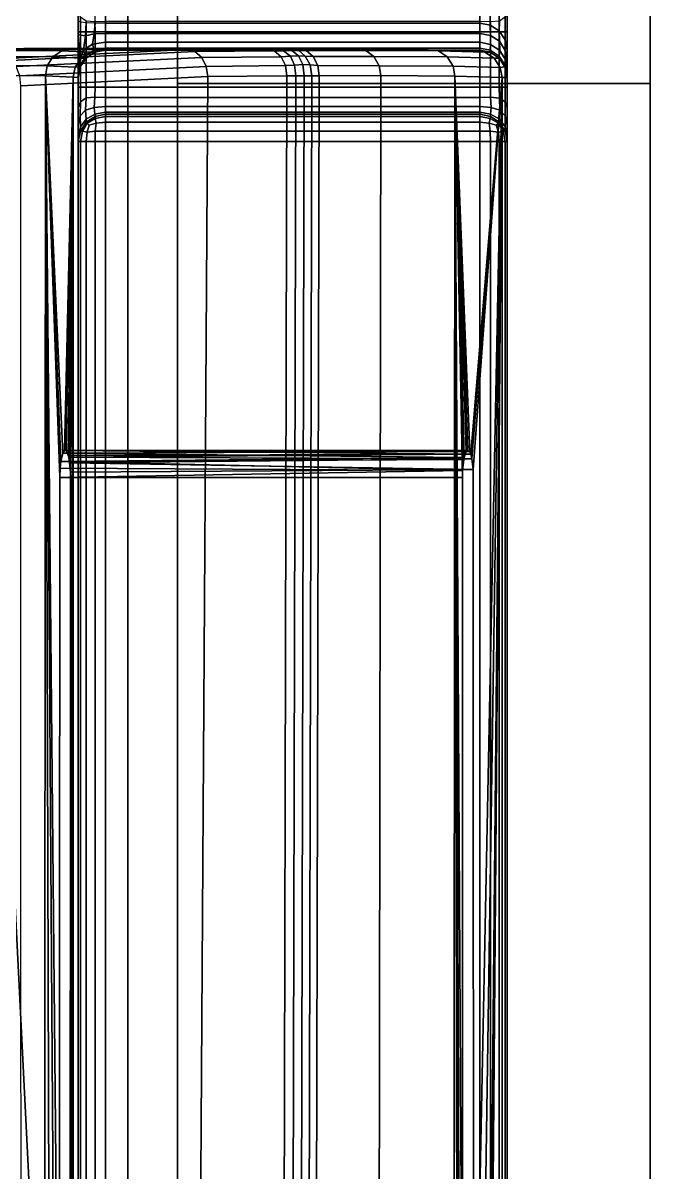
# Model space of a CAD drawing. Extents: x -11.8 to 11.8, y 0 to 23.8.
# Drawn here: x 10.554 to 11.71, y 17.733 to 19.852 of the extents above; entities that cross this region are included whole.
import ezdxf

# ---------------------------------------------------------------- set-up
doc = ezdxf.new("R2010")
doc.units = 0
doc.layers.add('SHP78CM5N_TRADECAD', color=251, linetype='CONTINUOUS')

msp = doc.modelspace()

# ---------------------------------------------------------------- linework, layer by layer
at = {"layer": 'SHP78CM5N_TRADECAD'}
for points in [[(10.7448, 4.8089, 32.1522), (10.4404, 4.4481, 32.6025), (10.4583, 22.9691, 32.6203), (10.7478, 22.9691, 32.1796)], [(10.8391, 22.9691, 31.7011), (10.8391, 5.234, 31.7011), (10.7448, 4.8089, 32.1522), (10.7478, 22.9691, 32.1796)], [(10.8391, 13.9465, 26.8857), (10.8391, 11.9646, 27.2942), (10.8391, 5.234, 31.7011), (10.8391, 22.9691, 31.7011)], [(10.8391, 17.1339, 22.2321), (10.8391, 16.8843, 24.1408), (10.8391, 22.9691, 31.7011), (10.8391, 22.9691, 16.3708)], [(10.8391, 22.9691, 16.3708), (10.8391, 15.4412, 18.2796), (10.8391, 16.5944, 19.956)], [(10.8391, 22.9691, 16.3708), (10.8391, 16.5944, 19.956), (10.8391, 17.1339, 22.2321)], [(10.8391, 22.9691, 31.7011), (10.8391, 16.8843, 24.1408), (10.8391, 15.8789, 25.3622)], [(10.8391, 22.9691, 31.7011), (10.8391, 15.8789, 25.3622), (10.8391, 13.9465, 26.8857)], [(10.8391, 19.74, 7.8681), (10.8391, 15.4412, 18.2796), (10.8391, 22.9691, 16.3708)], [(10.8391, 20.7026, 7.8681), (10.8391, 19.74, 7.8681), (10.8391, 22.9691, 16.3708)], [(10.6871, 22.855, 29.3634), (10.7062, 22.855, 29.3673), (10.7062, 19.8516, 29.3429), (10.6871, 19.8518, 29.3391)], [(11.3962, 22.855, 29.3675), (11.3962, 19.8516, 29.3431), (10.7062, 19.8516, 29.3429), (10.7062, 22.855, 29.3673)], [(11.3962, 22.855, 29.3675), (11.4154, 22.855, 29.3637), (11.4153, 19.8477, 29.3393), (11.3962, 19.8516, 29.3431)], [(11.4154, 22.855, 29.3637), (11.4316, 22.855, 29.3529), (11.4316, 19.837, 29.3284), (11.4153, 19.8477, 29.3393)], [(11.4316, 22.855, 29.3529), (11.4424, 22.855, 29.3367), (11.4425, 19.8209, 29.3121), (11.4316, 19.837, 29.3284)], [(11.4424, 22.855, 29.3367), (11.4462, 22.855, 29.3176), (11.4462, 19.8019, 29.2928), (11.4425, 19.8209, 29.3121)], [(11.4462, 13.1533, 16.3091), (11.4462, 13.5328, 16.456), (11.4462, 22.855, 13.305), (11.4462, 9.9997, 13.305)], [(11.4462, 22.855, 11.5923), (11.4462, 10.0049, 11.5923), (11.4462, 9.9997, 13.305), (11.4462, 22.855, 13.305)], [(11.4462, 22.855, 11.5923), (11.4462, 19.8737, 8.1111), (11.4462, 19.8354, 8.1187)], [(11.4462, 22.855, 11.5923), (11.4462, 19.8354, 8.1187), (11.4462, 19.7335, 8.1186)], [(11.4462, 19.6952, 8.111), (11.4462, 22.855, 11.5923), (11.4462, 19.7335, 8.1186)], [(11.4462, 19.6952, 8.111), (11.4462, 10.0049, 11.5923), (11.4462, 22.855, 11.5923)], [(11.4462, 22.855, 13.305), (11.4462, 13.5328, 16.456), (11.4462, 13.8995, 16.7027)], [(11.4462, 22.855, 13.305), (11.4462, 13.8995, 16.7027), (11.4462, 14.4634, 17.2043)], [(11.4462, 22.855, 13.305), (11.4462, 14.4634, 17.2043), (11.4462, 15.103, 17.8062)], [(11.4462, 22.855, 13.305), (11.4462, 15.103, 17.8062), (11.4462, 15.716, 18.4061)], [(11.4462, 22.855, 13.305), (11.4462, 15.716, 18.4061), (11.4462, 16.0568, 18.758)], [(11.4462, 22.855, 13.305), (11.4462, 16.0568, 18.758), (11.4462, 16.3468, 19.1254)], [(11.4462, 22.855, 13.305), (11.4462, 16.3468, 19.1254), (11.4462, 16.6406, 19.5867)], [(11.4462, 22.855, 13.305), (11.4462, 16.6406, 19.5867), (11.4462, 16.9058, 20.0952)], [(11.4462, 22.855, 13.305), (11.4462, 16.9058, 20.0952), (11.4462, 17.1108, 20.6045)], [(11.4462, 22.855, 13.305), (11.4462, 17.1108, 20.6045), (11.4462, 17.2489, 21.1398)], [(11.4462, 22.855, 13.305), (11.4462, 17.2489, 21.1398), (11.4462, 17.3145, 21.7244)], [(11.4462, 17.306, 22.3406), (11.4462, 19.8019, 29.2928), (11.4462, 22.855, 13.305), (11.4462, 17.3145, 21.7244)], [(11.4462, 19.8019, 29.2928), (11.4462, 22.855, 29.3176), (11.4462, 22.855, 13.305)], [(10.3045, 21.1022, 0.0442), (10.8391, 12.2355, 0.0397), (10.3738, 21.5475, 0.0442)], [(11.7095, 21.5475, 0.0443), (10.3738, 21.5475, 0.0442), (10.8391, 12.2355, 0.0397), (11.7095, 12.2436, 0.0397)], [(11.7095, 12.2436, 0.0397), (11.7095, 20.7026, 1.7541), (11.7095, 21.5475, 0.0443)], [(-0.9744, 21.5017, 0.042), (-11.8433, 14.8549, 0.0397), (10.8391, 12.2355, 0.0397), (0.464, 21.5017, 0.0422)], [(0.464, 21.5017, 0.0422), (10.8391, 12.2355, 0.0397), (5.4114, 21.5017, 0.0432)], [(10.8391, 12.2355, 0.0397), (10.3045, 21.1022, 0.0442), (9.2604, 21.1124, 0.044), (5.4114, 21.5017, 0.0432)], [(10.6562, 19.6952, 8.1108), (10.6562, 20.807, 11.5923), (10.6562, 10.0049, 11.5923)], [(10.6562, 20.7052, 13.305), (10.6562, 9.9997, 13.305), (10.6562, 10.0049, 11.5923), (10.6562, 20.807, 11.5923)], [(10.6562, 19.6952, 8.1108), (10.6562, 19.7335, 8.1184), (10.6562, 20.807, 11.5923)], [(10.6562, 19.7335, 8.1184), (10.6562, 19.8354, 8.1183), (10.6562, 20.807, 11.5923)], [(10.6562, 19.8354, 8.1183), (10.6562, 19.8737, 8.1107), (10.6562, 20.807, 11.5923)], [(10.6562, 20.7803, 13.305), (10.6562, 20.8049, 13.305), (10.6562, 19.8554, 29.2929), (10.6562, 19.8303, 29.2927)], [(11.7095, 19.74, 7.8681), (10.8391, 19.74, 7.8681), (10.8391, 20.7026, 7.8681), (11.7095, 20.8088, 7.8681)], [(11.7095, 20.8088, 3.4718), (11.7095, 12.2436, 3.0412), (11.7095, 12.2436, 5.1122), (11.7095, 19.74, 5.8804)], [(11.7095, 20.7026, 1.7541), (11.7095, 12.2436, 0.0397), (11.7095, 12.2436, 3.0412), (11.7095, 20.8088, 3.4718)], [(11.7095, 19.74, 5.8804), (11.7095, 19.74, 7.8681), (11.7095, 20.8088, 7.8681), (11.7095, 20.8088, 3.4718)], [(10.6562, 20.7549, 13.305), (10.6562, 20.7803, 13.305), (10.6562, 19.8303, 29.2927), (10.6562, 19.8053, 29.2926)], [(10.6562, 20.7296, 13.305), (10.6562, 20.7549, 13.305), (10.6562, 19.8053, 29.2926), (10.6562, 19.7802, 29.2923)], [(10.6562, 20.7052, 13.305), (10.6562, 20.7296, 13.305), (10.6562, 19.7802, 29.2923), (10.6562, 19.7552, 29.2921)], [(10.6562, 20.7052, 13.305), (10.6562, 19.7552, 29.2921), (10.6562, 17.3145, 21.7241), (10.6562, 17.2489, 21.1395)], [(10.6562, 17.2489, 21.1395), (10.6562, 17.1108, 20.6042), (10.6562, 20.7052, 13.305)], [(10.6562, 17.1108, 20.6042), (10.6562, 16.9058, 20.0949), (10.6562, 20.7052, 13.305)], [(10.6562, 16.9058, 20.0949), (10.6562, 16.6406, 19.5864), (10.6562, 20.7052, 13.305)], [(10.6562, 16.6406, 19.5864), (10.6562, 16.3468, 19.1251), (10.6562, 20.7052, 13.305)], [(10.6562, 16.3468, 19.1251), (10.6562, 16.0568, 18.7577), (10.6562, 20.7052, 13.305)], [(10.6562, 16.0568, 18.7577), (10.6562, 15.716, 18.4058), (10.6562, 20.7052, 13.305)], [(10.6562, 15.716, 18.4058), (10.6562, 15.103, 17.8058), (10.6562, 20.7052, 13.305)], [(10.6562, 15.103, 17.8058), (10.6562, 14.4634, 17.204), (10.6562, 20.7052, 13.305)], [(10.6562, 14.4634, 17.204), (10.6562, 13.8995, 16.7024), (10.6562, 20.7052, 13.305)], [(10.6562, 13.8995, 16.7024), (10.6562, 13.5328, 16.4557), (10.6562, 20.7052, 13.305)], [(10.6562, 20.7052, 13.305), (10.6562, 13.5328, 16.4557), (10.6562, 13.1533, 16.3087), (10.6562, 9.9997, 13.305)], [(10.6562, 19.8737, 8.1107), (10.6562, 19.8354, 8.1183), (10.66, 19.8355, 8.0992), (10.6601, 19.8627, 8.0915)], [(11.4424, 19.8354, 8.0996), (11.4462, 19.8354, 8.1187), (11.4462, 19.8737, 8.1111), (11.4424, 19.8627, 8.0918)], [(10.6562, 19.8303, 29.2927), (10.6562, 19.8554, 29.2929), (10.66, 19.8539, 29.312), (10.66, 19.8291, 29.3136)], [(10.6601, 19.8627, 8.0915), (10.66, 19.8355, 8.0992), (10.6709, 19.8355, 8.083), (10.6705, 19.8553, 8.0772)], [(10.66, 19.8291, 29.3136), (10.66, 19.8539, 29.312), (10.6709, 19.8527, 29.3282), (10.6696, 19.8282, 29.3317)], [(10.6696, 19.8282, 29.3317), (10.6709, 19.8527, 29.3282), (10.6871, 19.8518, 29.3391), (10.6853, 19.8319, 29.3427)], [(10.6705, 19.8553, 8.0772), (10.6709, 19.8355, 8.083), (10.6871, 19.8355, 8.0722), (10.6865, 19.8541, 8.0683)], [(10.6871, 19.8518, 29.3391), (10.7062, 19.8516, 29.3429), (10.7062, 19.8324, 29.3465), (10.6853, 19.8319, 29.3427)], [(10.6871, 19.8355, 8.0722), (10.7062, 19.8354, 8.0684), (10.7062, 19.8546, 8.0646), (10.6865, 19.8541, 8.0683)], [(11.3962, 19.8354, 8.0687), (11.3962, 19.8546, 8.0649), (10.7062, 19.8546, 8.0646), (10.7062, 19.8354, 8.0684)], [(11.3962, 19.8516, 29.3431), (11.3962, 19.8324, 29.3468), (10.7062, 19.8324, 29.3465), (10.7062, 19.8516, 29.3429)], [(11.3962, 19.8546, 8.0649), (11.3962, 19.8354, 8.0687), (11.4154, 19.8354, 8.0725), (11.4159, 19.8541, 8.0686)], [(11.3962, 19.8324, 29.3468), (11.3962, 19.8516, 29.3431), (11.4153, 19.8477, 29.3393), (11.4154, 19.8287, 29.343)], [(11.4159, 19.8541, 8.0686), (11.4154, 19.8354, 8.0725), (11.4316, 19.8354, 8.0834), (11.432, 19.8553, 8.0776)], [(11.432, 19.8553, 8.0776), (11.4316, 19.8354, 8.0834), (11.4424, 19.8354, 8.0996), (11.4424, 19.8627, 8.0918)], [(10.6562, 19.7335, 8.1184), (10.66, 19.7335, 8.0993), (10.66, 19.8355, 8.0992), (10.6562, 19.8354, 8.1183)], [(10.6586, 19.8035, 29.3187), (10.6562, 19.8053, 29.2926), (10.6562, 19.8303, 29.2927), (10.66, 19.8291, 29.3136)], [(10.6658, 19.8022, 29.3425), (10.6586, 19.8035, 29.3187), (10.66, 19.8291, 29.3136), (10.6696, 19.8282, 29.3317)], [(10.66, 19.7335, 8.0993), (10.6709, 19.7335, 8.083), (10.6709, 19.8355, 8.083), (10.66, 19.8355, 8.0992)], [(10.6658, 19.8022, 29.3425), (10.6696, 19.8282, 29.3317), (10.6853, 19.8319, 29.3427), (10.6823, 19.8126, 29.3534)], [(10.6709, 19.7335, 8.083), (10.6871, 19.7335, 8.0722), (10.6871, 19.8355, 8.0722), (10.6709, 19.8355, 8.083)], [(10.6853, 19.8319, 29.3427), (10.7062, 19.8324, 29.3465), (10.7062, 19.8162, 29.3573), (10.6823, 19.8126, 29.3534)], [(10.6871, 19.7335, 8.0722), (10.7062, 19.7335, 8.0684), (10.7062, 19.8354, 8.0684), (10.6871, 19.8355, 8.0722)], [(11.3962, 19.7335, 8.0687), (11.3962, 19.8354, 8.0687), (10.7062, 19.8354, 8.0684), (10.7062, 19.7335, 8.0684)], [(11.3962, 19.8324, 29.3468), (11.3962, 19.8162, 29.3576), (10.7062, 19.8162, 29.3573), (10.7062, 19.8324, 29.3465)], [(11.3962, 19.7335, 8.0687), (11.4154, 19.7334, 8.0725), (11.4154, 19.8354, 8.0725), (11.3962, 19.8354, 8.0687)], [(11.4158, 19.8123, 29.3551), (11.3962, 19.8162, 29.3576), (11.3962, 19.8324, 29.3468), (11.4154, 19.8287, 29.343)], [(11.4154, 19.8287, 29.343), (11.4153, 19.8477, 29.3393), (11.4316, 19.837, 29.3284), (11.432, 19.818, 29.3335)], [(11.4154, 19.7334, 8.0725), (11.4316, 19.7334, 8.0833), (11.4316, 19.8354, 8.0834), (11.4154, 19.8354, 8.0725)], [(11.4331, 19.8012, 29.3483), (11.4158, 19.8123, 29.3551), (11.4154, 19.8287, 29.343), (11.432, 19.818, 29.3335)], [(11.432, 19.818, 29.3335), (11.4316, 19.837, 29.3284), (11.4425, 19.8209, 29.3121), (11.4425, 19.8011, 29.3254)], [(11.4316, 19.7334, 8.0833), (11.4424, 19.7334, 8.0995), (11.4424, 19.8354, 8.0996), (11.4316, 19.8354, 8.0834)], [(11.4424, 19.7334, 8.0995), (11.4462, 19.7335, 8.1186), (11.4462, 19.8354, 8.1187), (11.4424, 19.8354, 8.0996)], [(10.6658, 19.8022, 29.3425), (10.6823, 19.8126, 29.3534), (10.6852, 19.8015, 29.3725), (10.6695, 19.7908, 29.3681)], [(10.6823, 19.8126, 29.3534), (10.7062, 19.8162, 29.3573), (10.7061, 19.8054, 29.3734), (10.6852, 19.8015, 29.3725)], [(11.3962, 19.8162, 29.3576), (11.3961, 19.8054, 29.3737), (10.7061, 19.8054, 29.3734), (10.7062, 19.8162, 29.3573)], [(11.4153, 19.8015, 29.3737), (11.3961, 19.8054, 29.3737), (11.3962, 19.8162, 29.3576), (11.4158, 19.8123, 29.3551)], [(11.4331, 19.8012, 29.3483), (11.4319, 19.7906, 29.3715), (11.4153, 19.8015, 29.3737), (11.4158, 19.8123, 29.3551)], [(11.4331, 19.8012, 29.3483), (11.432, 19.818, 29.3335), (11.4425, 19.8011, 29.3254), (11.4428, 19.7851, 29.3441)], [(11.4425, 19.8209, 29.3121), (11.4462, 19.8019, 29.2928), (11.4462, 19.7805, 29.3172), (11.4425, 19.8011, 29.3254)], [(10.8573, 19.803, 33.0539), (10.5218, 19.7865, 33.3359), (10.1248, 19.7988, 32.7632), (10.3431, 19.802, 32.6017)], [(11.0023, 19.8041, 32.8809), (10.8573, 19.803, 33.0539), (10.3431, 19.802, 32.6017), (10.448, 19.8038, 32.4659)], [(11.018, 19.8043, 32.8615), (11.0023, 19.8041, 32.8809), (10.448, 19.8038, 32.4659), (10.4631, 19.804, 32.446)], [(11.033, 19.8044, 32.8415), (11.018, 19.8043, 32.8615), (10.4631, 19.804, 32.446), (10.4777, 19.8041, 32.4257)], [(11.0473, 19.8045, 32.8209), (11.033, 19.8044, 32.8415), (10.4777, 19.8041, 32.4257), (10.492, 19.8042, 32.4051)], [(10.5397, 19.8013, 32.2971), (10.5561, 19.8048, 32.3055), (10.5058, 19.8043, 32.3843), (10.4902, 19.8005, 32.3727)], [(11.0608, 19.8046, 32.7998), (11.0473, 19.8045, 32.8209), (10.492, 19.8042, 32.4051), (10.5058, 19.8043, 32.3843)], [(11.1695, 19.8047, 32.6244), (11.0608, 19.8046, 32.7998), (10.5058, 19.8043, 32.3843), (10.5561, 19.8048, 32.3055)], [(10.5989, 19.7727, 32.106), (10.6095, 19.7896, 32.1095), (10.5247, 19.7901, 32.2893), (10.5148, 19.7732, 32.2842)], [(10.5323, 19.7827, 33.3511), (10.5218, 19.7865, 33.3359), (10.8573, 19.803, 33.0539), (10.8711, 19.7995, 33.0661)], [(10.6095, 19.7896, 32.1095), (10.6256, 19.8007, 32.1148), (10.5397, 19.8013, 32.2971), (10.5247, 19.7901, 32.2893)], [(10.5419, 19.7713, 33.365), (10.5323, 19.7827, 33.3511), (10.8711, 19.7995, 33.0661), (10.8838, 19.7884, 33.0774)], [(10.6256, 19.8007, 32.1148), (10.6431, 19.8042, 32.1205), (10.5561, 19.8048, 32.3055), (10.5397, 19.8013, 32.2971)], [(10.5483, 19.7542, 33.3741), (10.5419, 19.7713, 33.365), (10.8838, 19.7884, 33.0774), (10.892, 19.7715, 33.0848)], [(11.3009, 19.8025, 32.3373), (11.1695, 19.8047, 32.6244), (10.5561, 19.8048, 32.3055), (10.6431, 19.8042, 32.1205)], [(10.6504, 19.7701, 31.8427), (10.6615, 19.7871, 31.8439), (10.6095, 19.7896, 32.1095), (10.5989, 19.7727, 32.106)], [(10.6615, 19.7871, 31.8439), (10.6783, 19.7982, 31.8457), (10.6256, 19.8007, 32.1148), (10.6095, 19.7896, 32.1095)], [(10.6783, 19.7982, 31.8457), (10.6966, 19.8017, 31.8477), (10.6431, 19.8042, 32.1205), (10.6256, 19.8007, 32.1148)], [(11.3733, 19.8016, 31.9206), (11.3009, 19.8025, 32.3373), (10.6431, 19.8042, 32.1205), (10.6966, 19.8017, 31.8477)], [(10.6615, 19.7871, 31.8439), (10.6504, 19.7701, 31.8427), (10.6599, 19.7707, 29.3923), (10.6707, 19.7869, 29.3924)], [(10.6563, 19.7792, 29.3179), (10.6562, 19.7802, 29.2923), (10.6562, 19.8053, 29.2926), (10.6586, 19.8035, 29.3187)], [(10.6658, 19.8022, 29.3425), (10.6586, 19.7787, 29.3423), (10.6563, 19.7792, 29.3179), (10.6586, 19.8035, 29.3187)], [(10.6658, 19.8022, 29.3425), (10.6695, 19.7908, 29.3681), (10.6599, 19.7727, 29.3676), (10.6586, 19.7787, 29.3423)], [(10.6695, 19.7908, 29.3681), (10.6707, 19.7869, 29.3924), (10.6599, 19.7707, 29.3923), (10.6599, 19.7727, 29.3676)], [(10.6783, 19.7982, 31.8457), (10.6615, 19.7871, 31.8439), (10.6707, 19.7869, 29.3924), (10.6869, 19.7978, 29.3925)], [(10.6852, 19.8015, 29.3725), (10.6869, 19.7978, 29.3925), (10.6707, 19.7869, 29.3924), (10.6695, 19.7908, 29.3681)], [(10.6966, 19.8017, 31.8477), (10.6783, 19.7982, 31.8457), (10.6869, 19.7978, 29.3925), (10.706, 19.8016, 29.3925)], [(10.7061, 19.8054, 29.3734), (10.706, 19.8016, 29.3925), (10.6869, 19.7978, 29.3925), (10.6852, 19.8015, 29.3725)], [(11.3961, 19.8016, 29.3928), (11.3733, 19.8016, 31.9206), (10.6966, 19.8017, 31.8477), (10.706, 19.8016, 29.3925)], [(11.3961, 19.8054, 29.3737), (11.3961, 19.8016, 29.3928), (10.706, 19.8016, 29.3925), (10.7061, 19.8054, 29.3734)], [(11.0023, 19.8041, 32.8809), (11.0173, 19.8003, 32.8921), (10.8711, 19.7995, 33.0661), (10.8573, 19.803, 33.0539)], [(11.0173, 19.8003, 32.8921), (11.0299, 19.7894, 32.9015), (10.8838, 19.7884, 33.0774), (10.8711, 19.7995, 33.0661)], [(11.0299, 19.7894, 32.9015), (11.038, 19.7732, 32.9076), (10.892, 19.7715, 33.0848), (10.8838, 19.7884, 33.0774)], [(11.0173, 19.8003, 32.8921), (11.0023, 19.8041, 32.8809), (11.018, 19.8043, 32.8615), (11.0342, 19.8006, 32.8726)], [(11.047, 19.7903, 32.8813), (11.0299, 19.7894, 32.9015), (11.0173, 19.8003, 32.8921), (11.0342, 19.8006, 32.8726)], [(11.0342, 19.8006, 32.8726), (11.018, 19.8043, 32.8615), (11.033, 19.8044, 32.8415), (11.0497, 19.801, 32.8539)], [(11.0546, 19.7743, 32.888), (11.038, 19.7732, 32.9076), (11.0299, 19.7894, 32.9015), (11.047, 19.7903, 32.8813)], [(11.0497, 19.801, 32.8539), (11.033, 19.8044, 32.8415), (11.0473, 19.8045, 32.8209), (11.0625, 19.8009, 32.8337)], [(11.0622, 19.7913, 32.8633), (11.047, 19.7903, 32.8813), (11.0342, 19.8006, 32.8726), (11.0497, 19.801, 32.8539)], [(11.0622, 19.7913, 32.8633), (11.0697, 19.7754, 32.8691), (11.0546, 19.7743, 32.888), (11.047, 19.7903, 32.8813)], [(11.0473, 19.8045, 32.8209), (11.0608, 19.8046, 32.7998), (11.076, 19.8008, 32.8113), (11.0625, 19.8009, 32.8337)], [(11.0622, 19.7913, 32.8633), (11.0497, 19.801, 32.8539), (11.0625, 19.8009, 32.8337), (11.0743, 19.7905, 32.8441)], [(11.1695, 19.8047, 32.6244), (11.1858, 19.8012, 32.6328), (11.076, 19.8008, 32.8113), (11.0608, 19.8046, 32.7998)], [(11.0622, 19.7913, 32.8633), (11.0743, 19.7905, 32.8441), (11.0832, 19.7745, 32.8495), (11.0697, 19.7754, 32.8691)], [(11.0625, 19.8009, 32.8337), (11.076, 19.8008, 32.8113), (11.0888, 19.7899, 32.8211), (11.0743, 19.7905, 32.8441)], [(11.0743, 19.7905, 32.8441), (11.0888, 19.7899, 32.8211), (11.0973, 19.7736, 32.8276), (11.0832, 19.7745, 32.8495)], [(11.1858, 19.8012, 32.6328), (11.2008, 19.7901, 32.6407), (11.0888, 19.7899, 32.8211), (11.076, 19.8008, 32.8113)], [(11.2008, 19.7901, 32.6407), (11.2107, 19.7731, 32.6459), (11.0973, 19.7736, 32.8276), (11.0888, 19.7899, 32.8211)], [(11.3009, 19.8025, 32.3373), (11.32, 19.8004, 32.3436), (11.1858, 19.8012, 32.6328), (11.1695, 19.8047, 32.6244)], [(11.32, 19.8004, 32.3436), (11.3361, 19.7893, 32.3489), (11.2008, 19.7901, 32.6407), (11.1858, 19.8012, 32.6328)], [(11.3361, 19.7893, 32.3489), (11.3467, 19.7723, 32.3524), (11.2107, 19.7731, 32.6459), (11.2008, 19.7901, 32.6407)], [(11.3733, 19.8016, 31.9206), (11.4054, 19.7981, 31.9241), (11.32, 19.8004, 32.3436), (11.3009, 19.8025, 32.3373)], [(11.4054, 19.7981, 31.9241), (11.4223, 19.7869, 31.9259), (11.3361, 19.7893, 32.3489), (11.32, 19.8004, 32.3436)], [(11.4223, 19.7869, 31.9259), (11.4334, 19.77, 31.9271), (11.3467, 19.7723, 32.3524), (11.3361, 19.7893, 32.3489)], [(11.4054, 19.7981, 31.9241), (11.3733, 19.8016, 31.9206), (11.3961, 19.8016, 29.3928), (11.4152, 19.7977, 29.3928)], [(11.4152, 19.7977, 29.3928), (11.3961, 19.8016, 29.3928), (11.3961, 19.8054, 29.3737), (11.4153, 19.8015, 29.3737)], [(11.4223, 19.7869, 31.9259), (11.4054, 19.7981, 31.9241), (11.4152, 19.7977, 29.3928), (11.4314, 19.7869, 29.3927)], [(11.4319, 19.7906, 29.3715), (11.4314, 19.7869, 29.3927), (11.4152, 19.7977, 29.3928), (11.4153, 19.8015, 29.3737)], [(11.4334, 19.77, 31.9271), (11.4223, 19.7869, 31.9259), (11.4314, 19.7869, 29.3927), (11.4422, 19.7707, 29.3926)], [(11.4423, 19.7745, 29.3691), (11.4422, 19.7707, 29.3926), (11.4314, 19.7869, 29.3927), (11.4319, 19.7906, 29.3715)], [(11.4331, 19.8012, 29.3483), (11.4428, 19.7851, 29.3441), (11.4423, 19.7745, 29.3691), (11.4319, 19.7906, 29.3715)], [(11.4425, 19.8011, 29.3254), (11.4462, 19.7805, 29.3172), (11.4462, 19.7647, 29.3425), (11.4428, 19.7851, 29.3441)], [(11.4462, 3.9459, 29.1788), (11.4462, 3.9459, 29.2038), (11.4462, 19.7805, 29.3172), (11.4462, 19.8019, 29.2928)], [(11.4462, 19.8019, 29.2928), (11.4462, 17.306, 22.3406), (11.4462, 17.2232, 22.9708)], [(11.4462, 19.8019, 29.2928), (11.4462, 17.2232, 22.9708), (11.4462, 17.0783, 23.564)], [(11.4462, 19.8019, 29.2928), (11.4462, 17.0783, 23.564), (11.4462, 16.8841, 24.0696)], [(11.4462, 19.8019, 29.2928), (11.4462, 16.8841, 24.0696), (11.4462, 16.62, 24.5511)], [(11.4462, 19.8019, 29.2928), (11.4462, 16.62, 24.5511), (11.4462, 16.2664, 25.0741)], [(11.4462, 19.8019, 29.2928), (11.4462, 16.2664, 25.0741), (11.4462, 15.8109, 25.6211)], [(11.4462, 19.8019, 29.2928), (11.4462, 15.8109, 25.6211), (11.4462, 15.325, 26.0617)], [(11.4462, 19.8019, 29.2928), (11.4462, 15.325, 26.0617), (11.4462, 14.7978, 26.4256)], [(11.4462, 19.8019, 29.2928), (11.4462, 14.7978, 26.4256), (11.4462, 14.2453, 26.7081)], [(11.4462, 19.8019, 29.2928), (11.4462, 14.2453, 26.7081), (11.4462, 13.6533, 26.9122)], [(11.4462, 19.8019, 29.2928), (11.4462, 13.6533, 26.9122), (11.4462, 12.7551, 27.0774)], [(11.4462, 19.8019, 29.2928), (11.4462, 12.7551, 27.0774), (11.4462, 12.0554, 27.1283)], [(11.4462, 12.0554, 27.1283), (11.4462, 11.355, 27.0879), (11.4462, 3.9459, 29.1788), (11.4462, 19.8019, 29.2928)], [(10.5956, 19.7543, 32.1049), (10.5989, 19.7727, 32.106), (10.5148, 19.7732, 32.2842), (10.5116, 19.7548, 32.2826)], [(10.5503, 19.7357, 33.377), (10.5483, 19.7542, 33.3741), (10.892, 19.7715, 33.0848), (10.8946, 19.7531, 33.0873)], [(10.6469, 19.7517, 31.8423), (10.6504, 19.7701, 31.8427), (10.5989, 19.7727, 32.106), (10.5956, 19.7543, 32.1049)], [(10.6504, 19.7701, 31.8427), (10.6469, 19.7517, 31.8423), (10.6561, 19.7516, 29.3921), (10.6599, 19.7707, 29.3923)], [(10.6599, 19.7727, 29.3676), (10.6561, 19.7518, 29.3671), (10.6562, 19.7525, 29.3421), (10.6586, 19.7787, 29.3423)], [(10.6599, 19.7707, 29.3923), (10.6561, 19.7516, 29.3921), (10.6561, 19.7518, 29.3671), (10.6599, 19.7727, 29.3676)], [(10.6562, 19.7536, 29.3171), (10.6562, 19.7552, 29.2921), (10.6562, 19.7802, 29.2923), (10.6563, 19.7792, 29.3179)], [(10.6586, 19.7787, 29.3423), (10.6562, 19.7525, 29.3421), (10.6562, 19.7536, 29.3171), (10.6563, 19.7792, 29.3179)], [(11.038, 19.7732, 32.9076), (11.0403, 19.7543, 32.9093), (10.8946, 19.7531, 33.0873), (10.892, 19.7715, 33.0848)], [(11.0568, 19.7544, 32.8907), (11.0403, 19.7543, 32.9093), (11.038, 19.7732, 32.9076), (11.0546, 19.7743, 32.888)], [(11.0697, 19.7754, 32.8691), (11.0723, 19.7545, 32.8712), (11.0568, 19.7544, 32.8907), (11.0546, 19.7743, 32.888)], [(11.0832, 19.7745, 32.8495), (11.0867, 19.7545, 32.8509), (11.0723, 19.7545, 32.8712), (11.0697, 19.7754, 32.8691)], [(11.0973, 19.7736, 32.8276), (11.1, 19.7545, 32.8298), (11.0867, 19.7545, 32.8509), (11.0832, 19.7745, 32.8495)], [(11.2107, 19.7731, 32.6459), (11.2138, 19.7547, 32.6475), (11.1, 19.7545, 32.8298), (11.0973, 19.7736, 32.8276)], [(11.3467, 19.7723, 32.3524), (11.35, 19.7539, 32.3535), (11.2138, 19.7547, 32.6475), (11.2107, 19.7731, 32.6459)], [(11.4334, 19.77, 31.9271), (11.4369, 19.7516, 31.9274), (11.35, 19.7539, 32.3535), (11.3467, 19.7723, 32.3524)], [(11.4369, 19.7516, 31.9274), (11.4334, 19.77, 31.9271), (11.4422, 19.7707, 29.3926), (11.4461, 19.7516, 29.3924)], [(11.4461, 19.7549, 29.368), (11.4461, 19.7516, 29.3924), (11.4422, 19.7707, 29.3926), (11.4423, 19.7745, 29.3691)], [(11.4428, 19.7851, 29.3441), (11.4462, 19.7647, 29.3425), (11.4461, 19.7549, 29.368), (11.4423, 19.7745, 29.3691)], [(11.4462, 3.9459, 29.2038), (11.4461, 3.9459, 29.2288), (11.4462, 19.7647, 29.3425), (11.4462, 19.7805, 29.3172)], [(10.4894, 3.9459, 32.3223), (10.5848, 3.9462, 32.1012), (10.5956, 19.7543, 32.1049), (10.5116, 19.7548, 32.2826)], [(10.5526, 4.8909, 33.3753), (10.5503, 19.7357, 33.377), (10.8946, 19.7531, 33.0873), (10.8, 4.8909, 33.1847)], [(10.6177, 12.2984, 31.9642), (10.5956, 19.7543, 32.1049), (10.5848, 3.9462, 32.1012), (10.6179, 11.3548, 31.9632)], [(10.5956, 19.7543, 32.1049), (10.6275, 19.059, 31.939), (10.631, 19.0643, 31.9208), (10.6469, 19.7517, 31.8423)], [(10.5956, 19.7543, 32.1049), (10.6222, 19.0145, 31.9661), (10.6228, 19.0318, 31.963)], [(10.5956, 19.7543, 32.1049), (10.6228, 19.0318, 31.963), (10.6241, 19.0441, 31.9564)], [(10.5956, 19.7543, 32.1049), (10.6241, 19.0441, 31.9564), (10.6275, 19.059, 31.939)], [(10.5956, 19.7543, 32.1049), (10.6177, 12.2984, 31.9642), (10.6202, 16.1395, 31.9653)], [(10.5956, 19.7543, 32.1049), (10.6202, 16.1395, 31.9653), (10.6209, 17.1096, 31.9653)], [(10.5956, 19.7543, 32.1049), (10.6209, 17.1096, 31.9653), (10.6222, 19.0145, 31.9661)], [(10.6469, 19.7517, 31.8423), (10.631, 19.0643, 31.9208), (10.632, 19.0645, 31.9159)], [(10.6469, 19.7517, 31.8423), (10.632, 19.0645, 31.9159), (10.6336, 19.0639, 31.9077)], [(10.6469, 19.7517, 31.8423), (10.6336, 19.0639, 31.9077), (10.6378, 19.0549, 31.8862)], [(10.6469, 19.7517, 31.8423), (10.6378, 19.0549, 31.8862), (10.6385, 19.052, 31.8826)], [(10.6469, 19.7517, 31.8423), (10.6385, 19.052, 31.8826), (10.6402, 19.0415, 31.8736)], [(10.6469, 19.7517, 31.8423), (10.6402, 19.0415, 31.8736), (10.6416, 19.0242, 31.8666)], [(10.6413, 11.3645, 31.8655), (10.6469, 3.946, 31.8423), (10.6469, 19.7517, 31.8423), (10.6413, 14.2395, 31.8655)], [(10.6469, 19.7517, 31.8423), (10.6416, 19.0242, 31.8666), (10.6413, 17.1145, 31.8655)], [(10.6469, 19.7517, 31.8423), (10.6413, 16.1395, 31.8655), (10.6413, 14.2395, 31.8655)], [(10.6469, 19.7517, 31.8423), (10.6413, 17.1145, 31.8655), (10.6413, 16.1395, 31.8655)], [(10.6561, 19.7516, 29.3921), (10.6469, 19.7517, 31.8423), (10.6469, 3.946, 31.8423), (10.6561, 3.9459, 29.2785)], [(10.6561, 3.9459, 29.2285), (10.6562, 3.9459, 29.2035), (10.6562, 19.7536, 29.3171), (10.6562, 19.7525, 29.3421)], [(10.6561, 3.9459, 29.2535), (10.6561, 3.9459, 29.2285), (10.6562, 19.7525, 29.3421), (10.6561, 19.7518, 29.3671)], [(10.6561, 3.9459, 29.2785), (10.6561, 3.9459, 29.2535), (10.6561, 19.7518, 29.3671), (10.6561, 19.7516, 29.3921)], [(10.6562, 3.9459, 29.2035), (10.6562, 3.9459, 29.1785), (10.6562, 19.7552, 29.2921), (10.6562, 19.7536, 29.3171)], [(10.6562, 3.9459, 29.1785), (10.6562, 11.355, 27.0876), (10.6562, 12.0554, 27.128), (10.6562, 19.7552, 29.2921)], [(10.6562, 12.0554, 27.128), (10.6562, 12.7551, 27.0771), (10.6562, 19.7552, 29.2921)], [(10.6562, 12.7551, 27.0771), (10.6562, 13.6533, 26.9119), (10.6562, 19.7552, 29.2921)], [(10.6562, 13.6533, 26.9119), (10.6562, 14.2453, 26.7077), (10.6562, 19.7552, 29.2921)], [(10.6562, 14.2453, 26.7077), (10.6562, 14.7978, 26.4253), (10.6562, 19.7552, 29.2921)], [(10.6562, 14.7978, 26.4253), (10.6562, 15.325, 26.0613), (10.6562, 19.7552, 29.2921)], [(10.6562, 15.325, 26.0613), (10.6562, 15.8109, 25.6208), (10.6562, 19.7552, 29.2921)], [(10.6562, 15.8109, 25.6208), (10.6562, 16.2664, 25.0738), (10.6562, 19.7552, 29.2921)], [(10.6562, 16.2664, 25.0738), (10.6562, 16.62, 24.5507), (10.6562, 19.7552, 29.2921)], [(10.6562, 16.62, 24.5507), (10.6562, 16.8841, 24.0693), (10.6562, 19.7552, 29.2921)], [(10.6562, 16.8841, 24.0693), (10.6562, 17.0783, 23.5637), (10.6562, 19.7552, 29.2921)], [(10.6562, 17.0783, 23.5637), (10.6562, 17.2232, 22.9705), (10.6562, 19.7552, 29.2921)], [(10.6562, 17.2232, 22.9705), (10.6562, 17.306, 22.3403), (10.6562, 19.7552, 29.2921)], [(10.6562, 17.306, 22.3403), (10.6562, 17.3145, 21.7241), (10.6562, 19.7552, 29.2921)], [(10.8, 4.8909, 33.1847), (10.8946, 19.7531, 33.0873), (11.0403, 19.7543, 32.9093), (11.0058, 4.8909, 32.9869)], [(11.0219, 4.8876, 32.9686), (11.0058, 4.8909, 32.9869), (11.0403, 19.7543, 32.9093), (11.0568, 19.7544, 32.8907)], [(11.0376, 4.8779, 32.9487), (11.0219, 4.8876, 32.9686), (11.0568, 19.7544, 32.8907), (11.0723, 19.7545, 32.8712)], [(11.0522, 4.8621, 32.928), (11.0376, 4.8779, 32.9487), (11.0723, 19.7545, 32.8712), (11.0867, 19.7545, 32.8509)], [(11.0651, 4.8408, 32.9074), (11.0522, 4.8621, 32.928), (11.0867, 19.7545, 32.8509), (11.1, 19.7545, 32.8298)], [(11.2138, 19.7547, 32.6475), (11.1915, 3.9459, 32.6872), (11.0651, 4.8408, 32.9074), (11.1, 19.7545, 32.8298)], [(11.3392, 3.9459, 32.3498), (11.1915, 3.9459, 32.6872), (11.2138, 19.7547, 32.6475), (11.35, 19.7539, 32.3535)], [(11.3599, 11.3645, 32.2838), (11.3392, 3.9459, 32.3498), (11.35, 19.7539, 32.3535), (11.3612, 13.2645, 32.2844)], [(11.3776, 19.0615, 32.2182), (11.35, 19.7539, 32.3535), (11.4369, 19.7516, 31.9274), (11.3793, 19.0575, 32.2097)], [(11.35, 19.7539, 32.3535), (11.3776, 19.0615, 32.2182), (11.3741, 19.0645, 32.2355)], [(11.35, 19.7539, 32.3535), (11.3741, 19.0645, 32.2355), (11.3711, 19.0625, 32.2498)], [(11.35, 19.7539, 32.3535), (11.3711, 19.0625, 32.2498), (11.3671, 19.051, 32.2698)], [(11.35, 19.7539, 32.3535), (11.3671, 19.051, 32.2698), (11.3664, 19.0477, 32.273)], [(11.35, 19.7539, 32.3535), (11.3664, 19.0477, 32.273), (11.3642, 19.0273, 32.2839)], [(11.35, 19.7539, 32.3535), (11.3642, 19.0273, 32.2839), (11.3639, 19.0145, 32.2855)], [(11.35, 19.7539, 32.3535), (11.3639, 19.0145, 32.2855), (11.3639, 17.2587, 32.2855)], [(11.35, 19.7539, 32.3535), (11.3639, 17.2587, 32.2855), (11.364, 17.1048, 32.2845), (11.3631, 16.1395, 32.2852)], [(11.35, 19.7539, 32.3535), (11.3631, 16.1395, 32.2852), (11.3619, 14.2395, 32.2847)], [(11.35, 19.7539, 32.3535), (11.3619, 14.2395, 32.2847), (11.3612, 13.2645, 32.2844)], [(11.4369, 19.7516, 31.9274), (11.3815, 19.0488, 32.199), (11.3793, 19.0575, 32.2097)], [(11.4369, 19.7516, 31.9274), (11.3838, 19.0289, 32.1875), (11.3815, 19.0488, 32.199)], [(11.4369, 19.7516, 31.9274), (11.4369, 3.9459, 31.9274), (11.3828, 11.3645, 32.1848), (11.3841, 13.2695, 32.1856)], [(11.3843, 17.1145, 32.1854), (11.4369, 19.7516, 31.9274), (11.3838, 16.1539, 32.1875), (11.3831, 16.1625, 32.191)], [(11.4369, 19.7516, 31.9274), (11.3843, 14.2395, 32.1854), (11.3838, 16.1539, 32.1875)], [(11.4369, 19.7516, 31.9274), (11.3843, 17.1145, 32.1854), (11.3838, 19.0289, 32.1875)], [(11.4369, 19.7516, 31.9274), (11.3841, 13.2695, 32.1856), (11.3843, 14.2395, 32.1854)], [(11.4461, 19.7516, 29.3924), (11.4461, 3.9459, 29.2788), (11.4369, 3.9459, 31.9274), (11.4369, 19.7516, 31.9274)], [(11.4461, 3.9459, 29.2288), (11.4461, 3.9459, 29.2538), (11.4461, 19.7549, 29.368), (11.4462, 19.7647, 29.3425)], [(11.4461, 3.9459, 29.2538), (11.4461, 3.9459, 29.2788), (11.4461, 19.7516, 29.3924), (11.4461, 19.7549, 29.368)], [(10.66, 19.7335, 8.0993), (10.6562, 19.7335, 8.1184), (10.6562, 19.6952, 8.1108), (10.6601, 19.7062, 8.0915)], [(10.6705, 19.7136, 8.0773), (10.6709, 19.7335, 8.083), (10.66, 19.7335, 8.0993), (10.6601, 19.7062, 8.0915)], [(10.6865, 19.7148, 8.0683), (10.6871, 19.7335, 8.0722), (10.6709, 19.7335, 8.083), (10.6705, 19.7136, 8.0773)], [(10.7062, 19.7143, 8.0646), (10.7062, 19.7335, 8.0684), (10.6871, 19.7335, 8.0722), (10.6865, 19.7148, 8.0683)], [(11.3962, 19.7143, 8.0649), (11.3962, 19.7335, 8.0687), (10.7062, 19.7335, 8.0684), (10.7062, 19.7143, 8.0646)], [(10.8391, 10.163, 5.8804), (10.8391, 13.357, 16.5438), (10.8391, 15.4412, 18.2796), (10.8391, 19.74, 7.8681)], [(11.7095, 19.74, 5.8804), (10.8391, 19.74, 5.8804), (10.8391, 19.74, 7.8681), (11.7095, 19.74, 7.8681)], [(10.8391, 10.163, 5.8804), (10.8391, 19.74, 7.8681), (10.8391, 19.74, 5.8804)], [(11.7095, 10.163, 5.8804), (10.8391, 10.163, 5.8804), (10.8391, 19.74, 5.8804), (11.7095, 19.74, 5.8804)], [(11.4154, 19.7334, 8.0725), (11.3962, 19.7335, 8.0687), (11.3962, 19.7143, 8.0649), (11.4159, 19.7148, 8.0686)], [(11.432, 19.7135, 8.0775), (11.4316, 19.7334, 8.0833), (11.4154, 19.7334, 8.0725), (11.4159, 19.7148, 8.0686)], [(11.4424, 19.7062, 8.0918), (11.4424, 19.7334, 8.0995), (11.4316, 19.7334, 8.0833), (11.432, 19.7135, 8.0775)], [(11.4462, 19.6952, 8.111), (11.4462, 19.7335, 8.1186), (11.4424, 19.7334, 8.0995), (11.4424, 19.7062, 8.0918)], [(11.7095, 19.74, 5.8804), (11.7095, 12.2436, 5.1122), (11.7095, 10.163, 5.1122), (11.7095, 10.163, 5.8804)], [(10.6601, 19.7062, 8.0915), (10.6562, 19.6952, 8.1108), (10.6562, 19.6628, 8.0891), (10.6597, 19.6805, 8.0713)], [(10.6694, 19.6911, 8.0607), (10.6705, 19.7136, 8.0773), (10.6601, 19.7062, 8.0915), (10.6597, 19.6805, 8.0713)], [(10.6694, 19.6911, 8.0607), (10.6856, 19.6963, 8.0555), (10.6865, 19.7148, 8.0683), (10.6705, 19.7136, 8.0773)], [(10.6856, 19.6963, 8.0555), (10.7062, 19.6981, 8.0538), (10.7062, 19.7143, 8.0646), (10.6865, 19.7148, 8.0683)], [(11.3962, 19.6981, 8.054), (11.3962, 19.7143, 8.0649), (10.7062, 19.7143, 8.0646), (10.7062, 19.6981, 8.0538)], [(11.4159, 19.7148, 8.0686), (11.3962, 19.7143, 8.0649), (11.3962, 19.6981, 8.054), (11.4169, 19.6963, 8.0558)], [(11.4331, 19.6911, 8.061), (11.432, 19.7135, 8.0775), (11.4159, 19.7148, 8.0686), (11.4169, 19.6963, 8.0558)], [(11.4331, 19.6911, 8.061), (11.4428, 19.6805, 8.0716), (11.4424, 19.7062, 8.0918), (11.432, 19.7135, 8.0775)], [(11.4428, 19.6805, 8.0716), (11.4462, 19.6627, 8.0894), (11.4462, 19.6952, 8.111), (11.4424, 19.7062, 8.0918)], [(10.6562, 19.6952, 8.1108), (10.6562, 10.0049, 11.5923), (10.6562, 19.6628, 8.0891)], [(10.6597, 19.6805, 8.0713), (10.6562, 19.6628, 8.0891), (10.6562, 19.6411, 8.0567), (10.6601, 19.6604, 8.0457)], [(10.6694, 19.6911, 8.0607), (10.6597, 19.6805, 8.0713), (10.6601, 19.6604, 8.0457), (10.6705, 19.6746, 8.0383)], [(10.6694, 19.6911, 8.0607), (10.6705, 19.6746, 8.0383), (10.6865, 19.6835, 8.0371), (10.6856, 19.6963, 8.0555)], [(10.6705, 19.6746, 8.0383), (10.6709, 19.6688, 8.0184), (10.6871, 19.6797, 8.0184), (10.6865, 19.6835, 8.0371)], [(10.6865, 19.6835, 8.0371), (10.7062, 19.6873, 8.0375), (10.7062, 19.6981, 8.0538), (10.6856, 19.6963, 8.0555)], [(10.6871, 19.6797, 8.0184), (10.7062, 19.6835, 8.0184), (10.7062, 19.6873, 8.0375), (10.6865, 19.6835, 8.0371)], [(10.7062, 19.6796, 5.895), (10.7062, 19.6835, 5.9142), (10.6871, 19.6796, 5.9142), (10.6875, 19.676, 5.8954)], [(10.6871, 19.6796, 5.9142), (10.7062, 19.6835, 5.9142), (10.7062, 19.6835, 8.0184), (10.6871, 19.6797, 8.0184)], [(11.3962, 19.6873, 8.0378), (11.3962, 19.6981, 8.054), (10.7062, 19.6981, 8.0538), (10.7062, 19.6873, 8.0375)], [(11.3962, 19.6835, 8.0187), (11.3962, 19.6873, 8.0378), (10.7062, 19.6873, 8.0375), (10.7062, 19.6835, 8.0184)], [(11.3962, 19.6835, 5.9145), (11.3962, 19.6835, 8.0187), (10.7062, 19.6835, 8.0184), (10.7062, 19.6835, 5.9142)], [(11.3962, 19.6796, 5.8953), (11.3962, 19.6835, 5.9145), (10.7062, 19.6835, 5.9142), (10.7062, 19.6796, 5.895)], [(11.4169, 19.6963, 8.0558), (11.3962, 19.6981, 8.054), (11.3962, 19.6873, 8.0378), (11.4159, 19.6835, 8.0374)], [(11.3962, 19.6873, 8.0378), (11.3962, 19.6835, 8.0187), (11.4154, 19.6796, 8.0187), (11.4159, 19.6835, 8.0374)], [(11.3962, 19.6835, 5.9145), (11.4154, 19.6796, 5.9145), (11.4154, 19.6796, 8.0187), (11.3962, 19.6835, 8.0187)], [(11.4154, 19.6796, 5.9145), (11.3962, 19.6835, 5.9145), (11.3962, 19.6796, 5.8953), (11.415, 19.676, 5.8958)], [(11.4159, 19.6835, 8.0374), (11.4154, 19.6796, 8.0187), (11.4316, 19.6688, 8.0187), (11.432, 19.6746, 8.0386)], [(11.4331, 19.6911, 8.061), (11.4169, 19.6963, 8.0558), (11.4159, 19.6835, 8.0374), (11.432, 19.6746, 8.0386)], [(11.4331, 19.6911, 8.061), (11.432, 19.6746, 8.0386), (11.4424, 19.6603, 8.046), (11.4428, 19.6805, 8.0716)], [(11.4424, 19.6603, 8.046), (11.4462, 19.6411, 8.057), (11.4462, 19.6627, 8.0894), (11.4428, 19.6805, 8.0716)], [(11.4462, 19.6952, 8.111), (11.4462, 19.6627, 8.0894), (11.4462, 10.0049, 11.5923)], [(10.6562, 10.0049, 11.5923), (10.6562, 19.6411, 8.0567), (10.6562, 19.6628, 8.0891)], [(10.6562, 19.6411, 8.0567), (10.6562, 19.6336, 8.0184), (10.66, 19.6527, 8.0184), (10.6601, 19.6604, 8.0457)], [(10.6601, 19.6604, 8.0457), (10.66, 19.6527, 8.0184), (10.6709, 19.6688, 8.0184), (10.6705, 19.6746, 8.0383)], [(10.6723, 19.6674, 5.8972), (10.6709, 19.6688, 5.9142), (10.66, 19.6526, 5.9142), (10.6637, 19.6522, 5.8954)], [(10.66, 19.6526, 5.9142), (10.6709, 19.6688, 5.9142), (10.6709, 19.6688, 8.0184), (10.66, 19.6527, 8.0184)], [(10.6763, 19.6634, 5.8842), (10.6723, 19.6674, 5.8972), (10.6637, 19.6522, 5.8954), (10.6723, 19.6504, 5.8802)], [(10.6709, 19.6688, 5.9142), (10.6871, 19.6796, 5.9142), (10.6871, 19.6797, 8.0184), (10.6709, 19.6688, 8.0184)], [(10.6875, 19.676, 5.8954), (10.6871, 19.6796, 5.9142), (10.6709, 19.6688, 5.9142), (10.6723, 19.6674, 5.8972)], [(10.6763, 19.6634, 5.8842), (10.6892, 19.6674, 5.8802), (10.6875, 19.676, 5.8954), (10.6723, 19.6674, 5.8972)], [(10.6763, 19.6634, 5.8842), (10.6723, 19.6504, 5.8802), (10.6875, 19.6522, 5.8717), (10.6892, 19.6674, 5.8802)], [(10.6892, 19.6674, 5.8802), (10.7062, 19.6688, 5.8788), (10.7062, 19.6796, 5.895), (10.6875, 19.676, 5.8954)], [(10.6875, 19.6522, 5.8717), (10.7062, 19.6526, 5.868), (10.7062, 19.6688, 5.8788), (10.6892, 19.6674, 5.8802)], [(11.3962, 19.6688, 5.8791), (11.3962, 19.6796, 5.8953), (10.7062, 19.6796, 5.895), (10.7062, 19.6688, 5.8788)], [(11.3962, 19.6526, 5.8683), (11.3962, 19.6688, 5.8791), (10.7062, 19.6688, 5.8788), (10.7062, 19.6526, 5.868)], [(11.415, 19.676, 5.8958), (11.3962, 19.6796, 5.8953), (11.3962, 19.6688, 5.8791), (11.4132, 19.6674, 5.8805)], [(11.4132, 19.6674, 5.8805), (11.3962, 19.6688, 5.8791), (11.3962, 19.6526, 5.8683), (11.415, 19.6522, 5.872)], [(11.4262, 19.6634, 5.8845), (11.4302, 19.6674, 5.8975), (11.415, 19.676, 5.8958), (11.4132, 19.6674, 5.8805)], [(11.4262, 19.6634, 5.8845), (11.4132, 19.6674, 5.8805), (11.415, 19.6522, 5.872), (11.4302, 19.6504, 5.8805)], [(11.4302, 19.6674, 5.8975), (11.4316, 19.6688, 5.9145), (11.4154, 19.6796, 5.9145), (11.415, 19.676, 5.8958)], [(11.4154, 19.6796, 5.9145), (11.4316, 19.6688, 5.9145), (11.4316, 19.6688, 8.0187), (11.4154, 19.6796, 8.0187)], [(11.4262, 19.6634, 5.8845), (11.4302, 19.6504, 5.8805), (11.4387, 19.6522, 5.8958), (11.4302, 19.6674, 5.8975)], [(11.4387, 19.6522, 5.8958), (11.4424, 19.6526, 5.9145), (11.4316, 19.6688, 5.9145), (11.4302, 19.6674, 5.8975)], [(11.432, 19.6746, 8.0386), (11.4316, 19.6688, 8.0187), (11.4424, 19.6526, 8.0187), (11.4424, 19.6603, 8.046)], [(11.4316, 19.6688, 5.9145), (11.4424, 19.6526, 5.9145), (11.4424, 19.6526, 8.0187), (11.4316, 19.6688, 8.0187)], [(11.4424, 19.6526, 8.0187), (11.4462, 19.6335, 8.0187), (11.4462, 19.6411, 8.057), (11.4424, 19.6603, 8.046)], [(11.4462, 19.6627, 8.0894), (11.4462, 19.6411, 8.057), (11.4462, 10.0049, 11.5923)], [(10.6562, 19.6335, 5.9142), (10.66, 19.6526, 5.9142), (10.66, 19.6527, 8.0184), (10.6562, 19.6336, 8.0184)], [(10.66, 19.6526, 5.9142), (10.6562, 19.6335, 5.9142), (10.66, 19.6335, 5.895), (10.6637, 19.6522, 5.8954)], [(10.6562, 10.0049, 11.5923), (10.6562, 19.6336, 8.0184), (10.6562, 19.6411, 8.0567)], [(10.6637, 19.6522, 5.8954), (10.66, 19.6335, 5.895), (10.6709, 19.6335, 5.8788), (10.6723, 19.6504, 5.8802)], [(10.6723, 19.6504, 5.8802), (10.6709, 19.6335, 5.8788), (10.6871, 19.6335, 5.868), (10.6875, 19.6522, 5.8717)], [(10.6871, 19.6335, 5.868), (10.7062, 19.6335, 5.8642), (10.7062, 19.6526, 5.868), (10.6875, 19.6522, 5.8717)], [(11.3962, 19.6335, 5.8645), (11.3962, 19.6526, 5.8683), (10.7062, 19.6526, 5.868), (10.7062, 19.6335, 5.8642)], [(11.3962, 19.6526, 5.8683), (11.3962, 19.6335, 5.8645), (11.4154, 19.6335, 5.8683), (11.415, 19.6522, 5.872)], [(11.415, 19.6522, 5.872), (11.4154, 19.6335, 5.8683), (11.4316, 19.6335, 5.8791), (11.4302, 19.6504, 5.8805)], [(11.4302, 19.6504, 5.8805), (11.4316, 19.6335, 5.8791), (11.4424, 19.6335, 5.8953), (11.4387, 19.6522, 5.8958)], [(11.4424, 19.6335, 5.8953), (11.4462, 19.6335, 5.9145), (11.4424, 19.6526, 5.9145), (11.4387, 19.6522, 5.8958)], [(11.4424, 19.6526, 5.9145), (11.4462, 19.6335, 5.9145), (11.4462, 19.6335, 8.0187), (11.4424, 19.6526, 8.0187)], [(11.4462, 19.6411, 8.057), (11.4462, 19.6335, 8.0187), (11.4462, 10.0049, 11.5923)], [(10.6562, 19.6336, 8.0184), (10.6562, 10.0049, 11.5923), (10.6562, 10.0219, 5.9351), (10.6562, 19.6335, 5.9142)], [(10.6562, 10.0219, 5.9351), (10.66, 10.0219, 5.916), (10.66, 19.6335, 5.895), (10.6562, 19.6335, 5.9142)], [(10.66, 10.0219, 5.916), (10.6709, 10.0219, 5.8998), (10.6709, 19.6335, 5.8788), (10.66, 19.6335, 5.895)], [(10.6709, 10.0219, 5.8998), (10.6871, 10.0219, 5.889), (10.6871, 19.6335, 5.868), (10.6709, 19.6335, 5.8788)], [(10.6871, 10.0219, 5.889), (10.7062, 10.0219, 5.8852), (10.7062, 19.6335, 5.8642), (10.6871, 19.6335, 5.868)], [(11.3962, 10.0219, 5.8854), (11.3962, 19.6335, 5.8645), (10.7062, 19.6335, 5.8642), (10.7062, 10.0219, 5.8852)], [(11.3962, 10.0219, 5.8854), (11.4154, 10.0219, 5.8893), (11.4154, 19.6335, 5.8683), (11.3962, 19.6335, 5.8645)], [(11.4154, 10.0219, 5.8893), (11.4316, 10.0219, 5.9001), (11.4316, 19.6335, 5.8791), (11.4154, 19.6335, 5.8683)], [(11.4316, 10.0219, 5.9001), (11.4424, 10.0219, 5.9163), (11.4424, 19.6335, 5.8953), (11.4316, 19.6335, 5.8791)], [(11.4424, 10.0219, 5.9163), (11.4462, 10.0219, 5.9355), (11.4462, 19.6335, 5.9145), (11.4424, 19.6335, 5.8953)], [(11.4462, 10.0219, 5.9355), (11.4462, 10.0049, 11.5923), (11.4462, 19.6335, 8.0187), (11.4462, 19.6335, 5.9145)], [(11.3671, 19.051, 32.2698), (10.6275, 19.059, 31.939), (10.6241, 19.0441, 31.9564)], [(11.3671, 19.051, 32.2698), (10.6241, 19.0441, 31.9564), (11.3664, 19.0477, 32.273)], [(11.3642, 19.0273, 32.2839), (11.3664, 19.0477, 32.273), (10.6241, 19.0441, 31.9564)], [(11.3711, 19.0625, 32.2498), (10.631, 19.0643, 31.9208), (10.6275, 19.059, 31.939)], [(11.3711, 19.0625, 32.2498), (10.6275, 19.059, 31.939), (11.3671, 19.051, 32.2698)], [(11.3711, 19.0625, 32.2498), (11.3741, 19.0645, 32.2355), (10.632, 19.0645, 31.9159), (10.631, 19.0643, 31.9208)], [(11.3741, 19.0645, 32.2355), (10.6336, 19.0639, 31.9077), (10.632, 19.0645, 31.9159)], [(11.3741, 19.0645, 32.2355), (11.3776, 19.0615, 32.2182), (10.6336, 19.0639, 31.9077)], [(11.3793, 19.0575, 32.2097), (10.6378, 19.0549, 31.8862), (10.6336, 19.0639, 31.9077)], [(11.3793, 19.0575, 32.2097), (10.6336, 19.0639, 31.9077), (11.3776, 19.0615, 32.2182)], [(11.3793, 19.0575, 32.2097), (10.6385, 19.052, 31.8826), (10.6378, 19.0549, 31.8862)], [(11.3815, 19.0488, 32.199), (10.6385, 19.052, 31.8826), (11.3793, 19.0575, 32.2097)], [(11.3815, 19.0488, 32.199), (10.6402, 19.0415, 31.8736), (10.6385, 19.052, 31.8826)], [(11.3838, 19.0289, 32.1875), (10.6402, 19.0415, 31.8736), (11.3815, 19.0488, 32.199)], [(11.3642, 19.0273, 32.2839), (10.6228, 19.0318, 31.963), (10.6222, 19.0145, 31.9661)], [(11.3642, 19.0273, 32.2839), (10.6222, 19.0145, 31.9661), (11.3639, 19.0145, 32.2855)], [(11.3642, 19.0273, 32.2839), (10.6241, 19.0441, 31.9564), (10.6228, 19.0318, 31.963)], [(11.3838, 19.0289, 32.1875), (10.6416, 19.0242, 31.8666), (10.6402, 19.0415, 31.8736)], [(10.6413, 17.1145, 31.8655), (10.6416, 19.0242, 31.8666), (11.3838, 19.0289, 32.1875), (11.3843, 17.1145, 32.1854)], [(11.3639, 19.0145, 32.2855), (10.6222, 19.0145, 31.9661), (10.6209, 17.1096, 31.9653), (11.3639, 17.2587, 32.2855)]]:
    msp.add_3dface(points, dxfattribs=at)

doc.saveas('drawing.dxf')
